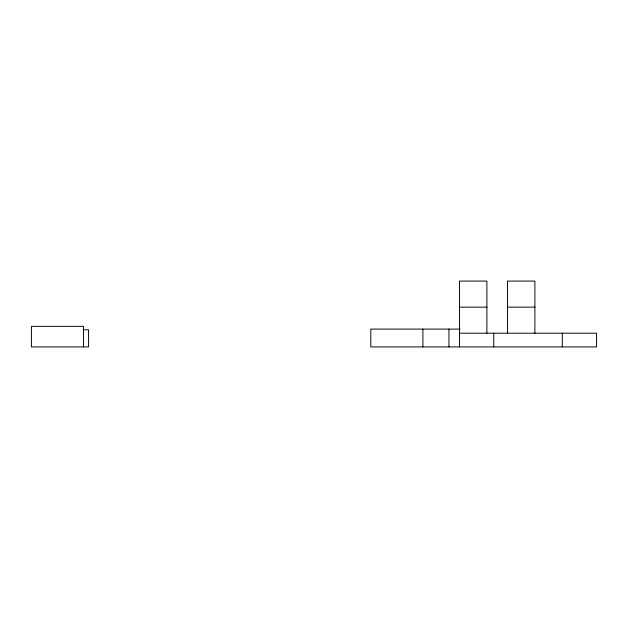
<?xml version="1.0" encoding="UTF-8"?>
<svg xmlns="http://www.w3.org/2000/svg" width="628" height="628" viewBox="0 0 628 628"><rect width="100%" height="100%" fill="white"/><g stroke="black" fill="none" stroke-linecap="round" stroke-linejoin="round"><path stroke-width="0.94" d="M459.468 307.147L486.896 307.147M507.463 307.147L534.891 307.147M460.191 329.088L370.795 329.088L370.795 346.915L596.6 346.915L596.6 333.201L459.468 333.201M83.069 329.771L88.579 329.771L88.579 346.915L31.4 346.915L31.4 326.34L83.508 326.34L83.508 346.915M562.319 333.201L562.319 346.915M534.891 333.201L534.891 281.085L507.463 281.085L507.463 333.201M493.749 333.201L493.749 346.915M486.896 333.201L486.896 281.085L459.468 281.085L459.468 346.915M448.965 329.088L448.965 346.915M422.903 329.088L422.903 346.915"/></g></svg>
